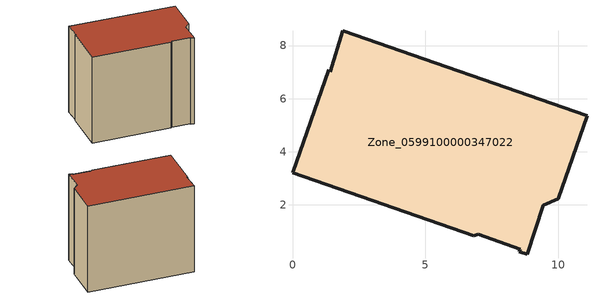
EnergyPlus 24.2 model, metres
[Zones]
Zone_0599100000347022
 floor ground (C_G): 10.01,2.23 9.44,1.98 8.85,0.13 8.55,0.24 8.58,0.33 6.99,0.9 6.83,0.83 0,3.2 1.36,7.09 1.43,7.01 1.89,8.56 11.09,5.35 z0
 wall outside (C_F): 9.44,1.98 10.01,2.23 11.09,5.35 1.89,8.56 1.43,7.01 1.36,7.09 0,3.2 6.83,0.83 6.99,0.9 8.58,0.33 8.55,0.24 8.85,0.13 9.44,1.98 z0:8.47
 roof outside (C_R): 6.99,0.9 8.58,0.33 8.55,0.24 8.85,0.13 9.44,1.98 10.01,2.23 11.09,5.35 1.89,8.56 1.43,7.01 1.36,7.09 0,3.2 6.83,0.83 z8.47
[BUILDING]
Pand.0599100000347022: North Axis=0; Terrain=City; Loads Convergence Tolerance Value=0.04; Temperature Convergence Tolerance Value=0.4; Solar Distribution=FullExterior; Maximum Number of Warmup Days=25; Minimum Number of Warmup Days=1
[Site:Location]
Rotterdam.The.Hague.AP_ZH_NLD Design_Conditions: Latitude=51.96; Longitude=4.45; Time Zone=1; Elevation=-4.5
[SITE:GROUNDTEMPERATURE:BUILDINGSURFACE]
18, 18, 18, 18, 18, 18, 18, 18, 18, 18, 18, 18
[MATERIAL] Thermal Absorptance=0.9; Solar Absorptance=0.7; Visible Absorptance=0.7
Name | Roughness | Thickness | Conductivity | Density | Specific Heat
G.TC.1992-2005 | MediumSmooth | 0.15 | 0.06 | 540 | 1210
F.TC.1992-2005 | Rough | 0.3 | 0.12 | 1920 | 840
R.TC.1992-2005 | MediumRough | 0.2 | 0.08 | 1500 | 1000
[CONSTRUCTION]
C_G: G.TC.1992-2005
C_F: F.TC.1992-2005
C_R: R.TC.1992-2005
[ZONE]
Zone_0599100000347022: Type=1; Multiplier=1; Ceiling Height=Autocalculate; Volume=Autocalculate; Floor Area=autocalculate; Part of Total Floor Area=Yes
[ZONEINFILTRATION:DESIGNFLOWRATE]
Infil_Zone_0599100000347022: Zone or ZoneList or Space or SpaceList=Zone_0599100000347022; Schedule=AlwaysOn; Design Flow Rate Calculation Method=Flow/Area; Flow Rate per Floor Area=0.0015; Constant Term Coefficient=1; Temperature Term Coefficient=0; Velocity Term Coefficient=0; Velocity Squared Term Coefficient=0
[HVACTEMPLATE:ZONE:IDEALLOADSAIRSYSTEM]
Zone_0599100000347022: Maximum Heating Supply Air Temperature=50; Minimum Cooling Supply Air Temperature=13; Maximum Heating Supply Air Humidity Ratio=0.0156; Minimum Cooling Supply Air Humidity Ratio=0.0077; Heating Limit=NoLimit; Cooling Limit=NoLimit; Dehumidification Control Type=ConstantSensibleHeatRatio; Cooling Sensible Heat Ratio=0.7; Dehumidification Setpoint=60; Humidification Control Type=None; Humidification Setpoint=30; Outdoor Air Method=None; Outdoor Air Flow Rate per Person=0.00944; Outdoor Air Flow Rate per Zone Floor Area=0; Outdoor Air Flow Rate per Zone=0; Demand Controlled Ventilation Type=None; Outdoor Air Economizer Type=NoEconomizer; Heat Recovery Type=None; Sensible Heat Recovery Effectiveness=0.7; Latent Heat Recovery Effectiveness=0.65
[ZONECONTROL:THERMOSTAT]
ThermostatControl_Zone_0599100000347022: Zone or ZoneList=Zone_0599100000347022; Control Type Schedule=DualSetpointControlType; Control 1=Thermostat_Zone_0599100000347022; Temperature Difference Between Cutout And Setpoint=0
[THERMOSTATSETPOINT:DUALSETPOINT]
Thermostat_Zone_0599100000347022: Heating Setpoint Temperature Schedule=HeatingSetpoint_Zone_0599100000347022; Cooling Setpoint Temperature Schedule=CoolingSetpoint_Zone_0599100000347022
[SCHEDULE:COMPACT]
HeatingSetpoint_Zone_0599100000347022: Through: 12/31, For: AllDays, Until: 24:00, 21
CoolingSetpoint_Zone_0599100000347022: Through: 12/31, For: AllDays, Until: 24:00, 24
DualSetpointControlType: Through: 12/31, For: AllDays, Until: 24:00, 4
AlwaysOn: Through: 12/31, For: AllDays, Until: 24:00, 1
